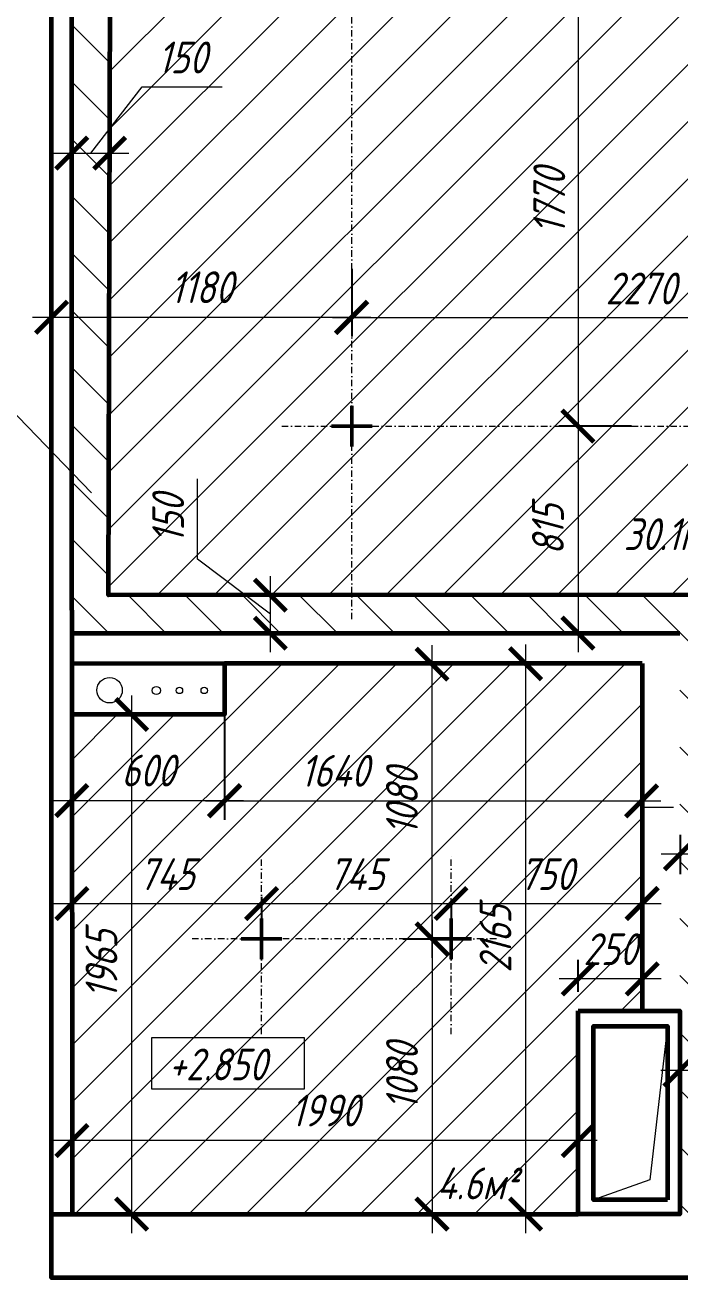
# Model space of a CAD drawing. Header units: millimetres. Extents: x 653176 to 972033, y 753746 to 925850.
# Drawn here: x 814272 to 816845, y 784269 to 789193 of the extents above; entities that cross this region are included whole.
import ezdxf

# ---------------------------------------------------------------- set-up
doc = ezdxf.new("R2010")
doc.units = ezdxf.units.MM
doc.header["$LTSCALE"] = 10
doc.linetypes.add('DASHDOTX2', pattern=[50.8, 25.4, -12.7, 0, -12.7])
doc.linetypes.add('HIDDEN', pattern=[0.375, 0.25, -0.125])
doc.layers.get('0').update_dxf_attribs({"color": 65, "lineweight": 25})
doc.layers.add('Mebel', color=7, linetype='Continuous')
for name, color, linetype, lineweight in [('wall', 95, 'Continuous', 60), ('МЕБ', 255, 'Continuous', 20), ('ОСИ', 75, 'DASHDOTX2', 0), ('проем', 252, 'Continuous', 13), ('размh150', 7, 'Continuous', 9), ('штрих', 22, 'Continuous', 0)]:
    doc.layers.add(name, color=color, linetype=linetype, lineweight=lineweight)
doc.styles.add('ГОСТ тип А', font='gost_a.shx', dxfattribs={"oblique": 15, "height": 125})
doc.dimstyles.new('ГОСТ тип А', dxfattribs={"dimtxt": 125, "dimasz": 125, "dimexe": 75, "dimexo": 75, "dimgap": 50, "dimtad": 1, "dimdec": 0, "dimrnd": 5, "dimtxsty": 'ГОСТ тип А', "dimblk": 'ARCHTICK', "dimcen": 50, "dimdle": 75, "dimadec": 0, "dimazin": 0, "dimtfac": 1, "dimtdec": 0, "dimtmove": 1, "dimatfit": 2, "dimfxl": 1, "dimlwd": 9, "dimarcsym": 0})

# ---------------------------------------------------------------- blocks, each defined once
blk = doc.blocks.new('трубы')
at = {"layer": 'проем'}
blk.add_circle((360852.3, 904012.3), 50, dxfattribs=at)
blk = doc.blocks.new('_ARCHTICK')
at = {"color": 0, "linetype": 'ByBlock', "ltscale": 50, "const_width": 0.15}
blk.add_lwpolyline([(-0.5, -0.5), (0.5, 0.5)], dxfattribs=at)
blk = doc.blocks.new('*D527')
at = {"layer": 'Defpoints', "color": 0, "lineweight": 90, "transparency": 16777216}
for p in [(816445.5, 785443.8), (816445.5, 785318.7), (816696.9, 785318.7)]:
    blk.add_point(p, dxfattribs=at)
at = {"layer": 'размh150', "color": 0, "lineweight": -2, "transparency": 16777216}
for p, q in [((816445.5, 785393.7), (816445.5, 785518.8)), ((816696.9, 785393.7), (816696.9, 785518.8))]:
    blk.add_line(p, q, dxfattribs=at)
at = {"layer": 'размh150', "color": 0, "lineweight": 9, "transparency": 16777216}
blk.add_line((816771.9, 785443.8), (816370.5, 785443.8), dxfattribs=at)
at = {"layer": 'размh150', "color": 0, "lineweight": 9, "transparency": 16777216, "xscale": 125, "yscale": 125, "zscale": 125, "rotation": 180}
blk.add_blockref('_ARCHTICK', (816445.5, 785443.8), dxfattribs=at)
at = {"layer": 'размh150', "color": 0, "lineweight": 9, "transparency": 16777216, "xscale": 125, "yscale": 125, "zscale": 125}
blk.add_blockref('_ARCHTICK', (816696.9, 785443.8), dxfattribs=at)
at = {"layer": 'размh150', "color": 0, "transparency": 16777216, "insert": (816571.2, 785560.7), "char_height": 125, "attachment_point": 5, "style": 'ГОСТ тип А'}
blk.add_mtext('250', dxfattribs=at)
blk = doc.blocks.new('*D528')
at = {"layer": 'Defpoints', "color": 0, "lineweight": 90, "transparency": 16777216}
for p in [(814456.4, 784808.4), (814456.4, 784669.5), (816445.5, 784670.3)]:
    blk.add_point(p, dxfattribs=at)
at = {"layer": 'размh150', "color": 0, "lineweight": -2, "transparency": 16777216}
for p, q in [((814456.4, 784744.5), (814456.4, 784883.4)), ((816445.5, 784745.3), (816445.5, 784883.4))]:
    blk.add_line(p, q, dxfattribs=at)
at = {"layer": 'размh150', "color": 0, "lineweight": 9, "transparency": 16777216}
blk.add_line((816520.5, 784808.4), (814381.4, 784808.4), dxfattribs=at)
at = {"layer": 'размh150', "color": 0, "lineweight": 9, "transparency": 16777216, "xscale": 125, "yscale": 125, "zscale": 125, "rotation": 180}
blk.add_blockref('_ARCHTICK', (814456.4, 784808.4), dxfattribs=at)
at = {"layer": 'размh150', "color": 0, "lineweight": 9, "transparency": 16777216, "xscale": 125, "yscale": 125, "zscale": 125}
blk.add_blockref('_ARCHTICK', (816445.5, 784808.4), dxfattribs=at)
at = {"layer": 'размh150', "color": 0, "transparency": 16777216, "insert": (815450.9, 784926.6), "char_height": 125, "attachment_point": 5, "style": 'ГОСТ тип А'}
blk.add_mtext('1990', dxfattribs=at)
blk = doc.blocks.new('*D529')
at = {"layer": 'Defpoints', "color": 0, "lineweight": 90, "transparency": 16777216}
for p in [(814455.5, 786483.1), (814456.5, 784519.7), (814690.8, 784519.7)]:
    blk.add_point(p, dxfattribs=at)
at = {"layer": 'размh150', "color": 0, "lineweight": 9, "transparency": 16777216}
blk.add_line((814690.8, 786558.1), (814690.8, 784444.7), dxfattribs=at)
at = {"layer": 'размh150', "color": 0, "lineweight": -2, "transparency": 16777216}
for p, q in [((814530.5, 786483.1), (814765.8, 786483.1)), ((814531.5, 784519.7), (814765.8, 784519.7))]:
    blk.add_line(p, q, dxfattribs=at)
at = {"layer": 'размh150', "color": 0, "lineweight": 9, "transparency": 16777216, "xscale": 125, "yscale": 125, "zscale": 125}
for p, rotation in [((814690.8, 786483.1), 90), ((814690.8, 784519.7), 270)]:
    blk.add_blockref('_ARCHTICK', p, dxfattribs=dict(at, rotation=rotation))
at = {"layer": 'размh150', "color": 0, "transparency": 16777216, "insert": (814572.1, 785501.4), "char_height": 125, "attachment_point": 5, "rotation": 90, "style": 'ГОСТ тип А'}
blk.add_mtext('1965', dxfattribs=at)
blk = doc.blocks.new('*D530')
at = {"layer": 'Defpoints', "color": 0, "lineweight": 90, "transparency": 16777216}
for p in [(814455.5, 786483.1), (815055.6, 786483.1), (815055.6, 786144.8)]:
    blk.add_point(p, dxfattribs=at)
at = {"layer": 'размh150', "color": 0, "lineweight": -2, "transparency": 16777216}
for p, q in [((814455.5, 786408.1), (814455.5, 786069.8)), ((815055.6, 786408.1), (815055.6, 786069.8))]:
    blk.add_line(p, q, dxfattribs=at)
at = {"layer": 'размh150', "color": 0, "lineweight": 9, "transparency": 16777216}
blk.add_line((814380.5, 786144.8), (815130.6, 786144.8), dxfattribs=at)
at = {"layer": 'размh150', "color": 0, "lineweight": 9, "transparency": 16777216, "xscale": 125, "yscale": 125, "zscale": 125, "rotation": 180}
blk.add_blockref('_ARCHTICK', (814455.5, 786144.8), dxfattribs=at)
at = {"layer": 'размh150', "color": 0, "lineweight": 9, "transparency": 16777216, "xscale": 125, "yscale": 125, "zscale": 125}
blk.add_blockref('_ARCHTICK', (815055.6, 786144.8), dxfattribs=at)
at = {"layer": 'размh150', "color": 0, "transparency": 16777216, "insert": (814755.5, 786263), "char_height": 125, "attachment_point": 5, "style": 'ГОСТ тип А'}
blk.add_mtext('600', dxfattribs=at)
blk = doc.blocks.new('*D531')
at = {"layer": 'Defpoints', "color": 0, "lineweight": 90, "transparency": 16777216}
for p in [(815055.6, 786682.8), (816694.9, 786683.1), (816694.9, 786143.8)]:
    blk.add_point(p, dxfattribs=at)
at = {"layer": 'размh150', "color": 0, "lineweight": -2, "transparency": 16777216}
for p, q in [((815055.6, 786607.8), (815055.6, 786068.8)), ((816694.9, 786608.1), (816694.9, 786068.8))]:
    blk.add_line(p, q, dxfattribs=at)
at = {"layer": 'размh150', "color": 0, "lineweight": 9, "transparency": 16777216}
blk.add_line((814980.6, 786143.8), (816769.9, 786143.8), dxfattribs=at)
at = {"layer": 'размh150', "color": 0, "lineweight": 9, "transparency": 16777216, "xscale": 125, "yscale": 125, "zscale": 125, "rotation": 180}
blk.add_blockref('_ARCHTICK', (815055.6, 786143.8), dxfattribs=at)
at = {"layer": 'размh150', "color": 0, "lineweight": 9, "transparency": 16777216, "xscale": 125, "yscale": 125, "zscale": 125}
blk.add_blockref('_ARCHTICK', (816694.9, 786143.8), dxfattribs=at)
at = {"layer": 'размh150', "color": 0, "transparency": 16777216, "insert": (815488.2, 786262), "char_height": 125, "attachment_point": 5, "style": 'ГОСТ тип А'}
blk.add_mtext('1640', dxfattribs=at)
blk = doc.blocks.new('*D551')
at = {"layer": 'Defpoints', "color": 0, "lineweight": 90, "transparency": 16777216}
for p in [(816845.5, 785239.7), (819715.5, 785225.5), (819715.5, 785085)]:
    blk.add_point(p, dxfattribs=at)
at = {"layer": 'размh150', "color": 0, "lineweight": -2, "transparency": 16777216}
for p, q in [((816845.5, 785164.7), (816845.5, 785010)), ((819715.5, 785150.5), (819715.5, 785010))]:
    blk.add_line(p, q, dxfattribs=at)
at = {"layer": 'размh150', "color": 0, "lineweight": 9, "transparency": 16777216}
blk.add_line((816770.5, 785085), (819790.5, 785085), dxfattribs=at)
at = {"layer": 'размh150', "color": 0, "lineweight": 9, "transparency": 16777216, "xscale": 125, "yscale": 125, "zscale": 125, "rotation": 180}
blk.add_blockref('_ARCHTICK', (816845.5, 785085), dxfattribs=at)
at = {"layer": 'размh150', "color": 0, "lineweight": 9, "transparency": 16777216, "xscale": 125, "yscale": 125, "zscale": 125}
blk.add_blockref('_ARCHTICK', (819715.5, 785085), dxfattribs=at)
at = {"layer": 'размh150', "color": 0, "transparency": 16777216, "insert": (818280.5, 785203.1), "char_height": 125, "attachment_point": 5, "style": 'ГОСТ тип А'}
blk.add_mtext('2870', dxfattribs=at)
blk = doc.blocks.new('*D552')
at = {"layer": 'Defpoints', "color": 0, "lineweight": 90, "transparency": 16777216}
for p in [(815236, 786952.5), (815653.7, 786952.5), (815650.6, 786803.1)]:
    blk.add_point(p, dxfattribs=at)
at = {"layer": 'размh150', "color": 0, "lineweight": 9, "transparency": 16777216}
for p, q in [((814949.8, 787094.3), (814949.8, 787409.3)), ((815236, 786877.8), (814949.8, 787094.3)), ((815236, 786728.1), (815236, 787027.5))]:
    blk.add_line(p, q, dxfattribs=at)
at = {"layer": 'размh150', "color": 0, "lineweight": -2, "transparency": 16777216}
for p, q in [((815578.7, 786952.5), (815161, 786952.5)), ((815575.6, 786803.1), (815161, 786803.1))]:
    blk.add_line(p, q, dxfattribs=at)
at = {"layer": 'размh150', "color": 0, "lineweight": 9, "transparency": 16777216, "xscale": 125, "yscale": 125, "zscale": 125}
for p, rotation in [((815236, 786952.5), 90), ((815236, 786803.1), 270)]:
    blk.add_blockref('_ARCHTICK', p, dxfattribs=dict(at, rotation=rotation))
at = {"layer": 'размh150', "color": 0, "transparency": 16777216, "insert": (814834.4, 787251.8), "char_height": 125, "attachment_point": 5, "rotation": 90, "style": 'ГОСТ тип А'}
blk.add_mtext('150', dxfattribs=at)
blk = doc.blocks.new('*D556')
at = {"layer": 'Defpoints', "color": 0, "lineweight": 90, "transparency": 16777216}
for p in [(814455.5, 788689.4), (814604.6, 788689.4), (814604.6, 788689.4)]:
    blk.add_point(p, dxfattribs=at)
at = {"layer": 'размh150', "color": 0, "lineweight": 9, "transparency": 16777216}
for p, q in [((814530, 788689.4), (814732, 788950.3)), ((814732, 788950.3), (815047, 788950.3)), ((814380.5, 788689.4), (814679.6, 788689.4))]:
    blk.add_line(p, q, dxfattribs=at)
at = {"layer": 'размh150', "color": 0, "lineweight": 9, "transparency": 16777216, "xscale": 125, "yscale": 125, "zscale": 125, "rotation": 180}
blk.add_blockref('_ARCHTICK', (814455.5, 788689.4), dxfattribs=at)
at = {"layer": 'размh150', "color": 0, "lineweight": 9, "transparency": 16777216, "xscale": 125, "yscale": 125, "zscale": 125}
blk.add_blockref('_ARCHTICK', (814604.6, 788689.4), dxfattribs=at)
at = {"layer": 'размh150', "color": 0, "transparency": 16777216, "insert": (814889.5, 789065.7), "char_height": 125, "attachment_point": 5, "style": 'ГОСТ тип А'}
blk.add_mtext('150', dxfattribs=at)
blk = doc.blocks.new('*D558')
at = {"layer": 'Defpoints', "color": 0, "lineweight": 90, "transparency": 16777216}
for p in [(815552.2, 786683.1), (815634, 784519.7), (816238.7, 784519.7)]:
    blk.add_point(p, dxfattribs=at)
at = {"layer": 'размh150', "color": 0, "lineweight": 9, "transparency": 16777216}
blk.add_line((816238.7, 786758.1), (816238.7, 784444.7), dxfattribs=at)
at = {"layer": 'размh150', "color": 0, "lineweight": -2, "transparency": 16777216}
for p, q in [((815627.2, 786683.1), (816313.7, 786683.1)), ((815709, 784519.7), (816313.7, 784519.7))]:
    blk.add_line(p, q, dxfattribs=at)
at = {"layer": 'размh150', "color": 0, "lineweight": 9, "transparency": 16777216, "xscale": 125, "yscale": 125, "zscale": 125}
for p, rotation in [((816238.7, 786683.1), 90), ((816238.7, 784519.7), 270)]:
    blk.add_blockref('_ARCHTICK', p, dxfattribs=dict(at, rotation=rotation))
at = {"layer": 'размh150', "color": 0, "transparency": 16777216, "insert": (816120.5, 785601.4), "char_height": 125, "attachment_point": 5, "rotation": 90, "style": 'ГОСТ тип А'}
blk.add_mtext('2165', dxfattribs=at)
blk = doc.blocks.new('*D559')
at = {"layer": 'Defpoints', "color": 0, "lineweight": 90, "transparency": 16777216}
for p in [(814376.5, 788126.2), (815555.5, 788126.2), (815555.5, 788044.4)]:
    blk.add_point(p, dxfattribs=at)
at = {"layer": 'размh150', "color": 0, "lineweight": -2, "transparency": 16777216}
for p, q in [((814376.5, 788051.2), (814376.5, 787969.4)), ((815555.5, 788051.2), (815555.5, 787969.4))]:
    blk.add_line(p, q, dxfattribs=at)
at = {"layer": 'размh150', "color": 0, "lineweight": 9, "transparency": 16777216}
blk.add_line((814301.5, 788044.4), (815630.5, 788044.4), dxfattribs=at)
at = {"layer": 'размh150', "color": 0, "lineweight": 9, "transparency": 16777216, "xscale": 125, "yscale": 125, "zscale": 125, "rotation": 180}
blk.add_blockref('_ARCHTICK', (814376.5, 788044.4), dxfattribs=at)
at = {"layer": 'размh150', "color": 0, "lineweight": 9, "transparency": 16777216, "xscale": 125, "yscale": 125, "zscale": 125}
blk.add_blockref('_ARCHTICK', (815555.5, 788044.4), dxfattribs=at)
at = {"layer": 'размh150', "color": 0, "transparency": 16777216, "insert": (814966, 788162.4), "char_height": 125, "attachment_point": 5, "style": 'ГОСТ тип А'}
blk.add_mtext('1180', dxfattribs=at)
blk = doc.blocks.new('*D560')
at = {"layer": 'Defpoints', "color": 0, "lineweight": 90, "transparency": 16777216}
for p in [(815555.5, 788309.7), (817827.7, 788309.7), (817827.7, 788043.4)]:
    blk.add_point(p, dxfattribs=at)
at = {"layer": 'размh150', "color": 0, "lineweight": -2, "transparency": 16777216}
for p, q in [((815555.5, 788234.7), (815555.5, 787968.4)), ((817827.7, 788234.7), (817827.7, 787968.4))]:
    blk.add_line(p, q, dxfattribs=at)
at = {"layer": 'размh150', "color": 0, "lineweight": 9, "transparency": 16777216}
blk.add_line((815480.5, 788043.4), (817902.7, 788043.4), dxfattribs=at)
at = {"layer": 'размh150', "color": 0, "lineweight": 9, "transparency": 16777216, "xscale": 125, "yscale": 125, "zscale": 125, "rotation": 180}
blk.add_blockref('_ARCHTICK', (815555.5, 788043.4), dxfattribs=at)
at = {"layer": 'размh150', "color": 0, "lineweight": 9, "transparency": 16777216, "xscale": 125, "yscale": 125, "zscale": 125}
blk.add_blockref('_ARCHTICK', (817827.7, 788043.4), dxfattribs=at)
at = {"layer": 'размh150', "color": 0, "transparency": 16777216, "insert": (816691.6, 788157.6), "char_height": 125, "attachment_point": 5, "style": 'ГОСТ тип А'}
blk.add_mtext('2270', dxfattribs=at)
blk = doc.blocks.new('*D563')
at = {"layer": 'Defpoints', "color": 0, "lineweight": 90, "transparency": 16777216}
for p in [(814455.9, 785842), (815201.5, 785842), (815201.5, 785740.3)]:
    blk.add_point(p, dxfattribs=at)
at = {"layer": 'размh150', "color": 0, "lineweight": 9, "transparency": 16777216}
blk.add_line((814380.9, 785740.3), (815276.5, 785740.3), dxfattribs=at)
at = {"layer": 'размh150', "color": 0, "lineweight": -2, "transparency": 16777216}
for p, q in [((814455.9, 785767), (814455.9, 785665.3)), ((815201.5, 785767), (815201.5, 785665.3))]:
    blk.add_line(p, q, dxfattribs=at)
at = {"layer": 'размh150', "color": 0, "lineweight": 9, "transparency": 16777216, "xscale": 125, "yscale": 125, "zscale": 125, "rotation": 180}
blk.add_blockref('_ARCHTICK', (814455.9, 785740.3), dxfattribs=at)
at = {"layer": 'размh150', "color": 0, "lineweight": 9, "transparency": 16777216, "xscale": 125, "yscale": 125, "zscale": 125}
blk.add_blockref('_ARCHTICK', (815201.5, 785740.3), dxfattribs=at)
at = {"layer": 'размh150', "color": 0, "transparency": 16777216, "insert": (814828.7, 785855.6), "char_height": 125, "attachment_point": 5, "style": 'ГОСТ тип А'}
blk.add_mtext('745', dxfattribs=at)
blk = doc.blocks.new('*D564')
at = {"layer": 'Defpoints', "color": 0, "lineweight": 90, "transparency": 16777216}
for p in [(815201.5, 785842), (815945.9, 785821), (815945.9, 785740.3)]:
    blk.add_point(p, dxfattribs=at)
at = {"layer": 'размh150', "color": 0, "lineweight": 9, "transparency": 16777216}
blk.add_line((815126.5, 785740.3), (816020.9, 785740.3), dxfattribs=at)
at = {"layer": 'размh150', "color": 0, "lineweight": -2, "transparency": 16777216}
for p, q in [((815201.5, 785767), (815201.5, 785665.3)), ((815945.9, 785746), (815945.9, 785665.3))]:
    blk.add_line(p, q, dxfattribs=at)
at = {"layer": 'размh150', "color": 0, "lineweight": 9, "transparency": 16777216, "xscale": 125, "yscale": 125, "zscale": 125, "rotation": 180}
blk.add_blockref('_ARCHTICK', (815201.5, 785740.3), dxfattribs=at)
at = {"layer": 'размh150', "color": 0, "lineweight": 9, "transparency": 16777216, "xscale": 125, "yscale": 125, "zscale": 125}
blk.add_blockref('_ARCHTICK', (815945.9, 785740.3), dxfattribs=at)
at = {"layer": 'размh150', "color": 0, "transparency": 16777216, "insert": (815573.7, 785855.6), "char_height": 125, "attachment_point": 5, "style": 'ГОСТ тип А'}
blk.add_mtext('745', dxfattribs=at)
blk = doc.blocks.new('*D565')
at = {"layer": 'Defpoints', "color": 0, "lineweight": 90, "transparency": 16777216}
for p in [(816696.9, 785830), (815945.9, 785821), (816696.9, 785740.3)]:
    blk.add_point(p, dxfattribs=at)
at = {"layer": 'размh150', "color": 0, "lineweight": 9, "transparency": 16777216}
blk.add_line((815870.9, 785740.3), (816771.9, 785740.3), dxfattribs=at)
at = {"layer": 'размh150', "color": 0, "lineweight": -2, "transparency": 16777216}
for p, q in [((815945.9, 785746), (815945.9, 785665.3)), ((816696.9, 785755), (816696.9, 785665.3))]:
    blk.add_line(p, q, dxfattribs=at)
at = {"layer": 'размh150', "color": 0, "lineweight": 9, "transparency": 16777216, "xscale": 125, "yscale": 125, "zscale": 125, "rotation": 180}
blk.add_blockref('_ARCHTICK', (815945.9, 785740.3), dxfattribs=at)
at = {"layer": 'размh150', "color": 0, "lineweight": 9, "transparency": 16777216, "xscale": 125, "yscale": 125, "zscale": 125}
blk.add_blockref('_ARCHTICK', (816696.9, 785740.3), dxfattribs=at)
at = {"layer": 'размh150', "color": 0, "transparency": 16777216, "insert": (816321.4, 785855.7), "char_height": 125, "attachment_point": 5, "style": 'ГОСТ тип А'}
blk.add_mtext('750', dxfattribs=at)
blk = doc.blocks.new('*D566')
at = {"layer": 'Defpoints', "color": 0, "lineweight": 90, "transparency": 16777216}
for p in [(815737.2, 785601.4), (815737.2, 784519.7), (815871.2, 784519.7)]:
    blk.add_point(p, dxfattribs=at)
at = {"layer": 'размh150', "color": 0, "lineweight": 9, "transparency": 16777216}
blk.add_line((815871.2, 785676.4), (815871.2, 784444.7), dxfattribs=at)
at = {"layer": 'размh150', "color": 0, "lineweight": -2, "transparency": 16777216}
for p, q in [((815812.2, 785601.4), (815946.2, 785601.4)), ((815812.2, 784519.7), (815946.2, 784519.7))]:
    blk.add_line(p, q, dxfattribs=at)
at = {"layer": 'размh150', "color": 0, "lineweight": 9, "transparency": 16777216, "xscale": 125, "yscale": 125, "zscale": 125}
for p, rotation in [((815871.2, 785601.4), 90), ((815871.2, 784519.7), 270)]:
    blk.add_blockref('_ARCHTICK', p, dxfattribs=dict(at, rotation=rotation))
at = {"layer": 'размh150', "color": 0, "transparency": 16777216, "insert": (815753.2, 785060.5), "char_height": 125, "attachment_point": 5, "rotation": 90, "style": 'ГОСТ тип А'}
blk.add_mtext('1080', dxfattribs=at)
blk = doc.blocks.new('*D567')
at = {"layer": 'Defpoints', "color": 0, "lineweight": 90, "transparency": 16777216}
for p in [(815681.4, 786681.3), (815871.2, 786681.3), (815681.4, 785601.4)]:
    blk.add_point(p, dxfattribs=at)
at = {"layer": 'размh150', "color": 0, "lineweight": 9, "transparency": 16777216}
blk.add_line((815871.2, 785526.4), (815871.2, 786756.3), dxfattribs=at)
at = {"layer": 'размh150', "color": 0, "lineweight": -2, "transparency": 16777216}
for p, q in [((815756.4, 786681.3), (815946.2, 786681.3)), ((815756.4, 785601.4), (815946.2, 785601.4))]:
    blk.add_line(p, q, dxfattribs=at)
at = {"layer": 'размh150', "color": 0, "lineweight": 9, "transparency": 16777216, "xscale": 125, "yscale": 125, "zscale": 125}
for p, rotation in [((815871.2, 786681.3), 90), ((815871.2, 785601.4), 270)]:
    blk.add_blockref('_ARCHTICK', p, dxfattribs=dict(at, rotation=rotation))
at = {"layer": 'размh150', "color": 0, "transparency": 16777216, "insert": (815753.2, 786141.3), "char_height": 125, "attachment_point": 5, "rotation": 90, "style": 'ГОСТ тип А'}
blk.add_mtext('1080', dxfattribs=at)
blk = doc.blocks.new('*D568')
at = {"layer": 'Defpoints', "color": 0, "lineweight": 90, "transparency": 16777216}
for p in [(817795.2, 785935.5), (816846.9, 785780.4), (817795.2, 785752.2)]:
    blk.add_point(p, dxfattribs=at)
at = {"layer": 'размh150', "color": 0, "lineweight": -2, "transparency": 16777216}
for p, q in [((816846.9, 785855.4), (816846.9, 786010.5)), ((817795.2, 785827.2), (817795.2, 786010.5))]:
    blk.add_line(p, q, dxfattribs=at)
at = {"layer": 'размh150', "color": 0, "lineweight": 9, "transparency": 16777216}
blk.add_line((816771.9, 785935.5), (817870.2, 785935.5), dxfattribs=at)
at = {"layer": 'размh150', "color": 0, "lineweight": 9, "transparency": 16777216, "xscale": 125, "yscale": 125, "zscale": 125, "rotation": 180}
blk.add_blockref('_ARCHTICK', (816846.9, 785935.5), dxfattribs=at)
at = {"layer": 'размh150', "color": 0, "lineweight": 9, "transparency": 16777216, "xscale": 125, "yscale": 125, "zscale": 125}
blk.add_blockref('_ARCHTICK', (817795.2, 785935.5), dxfattribs=at)
at = {"layer": 'размh150', "color": 0, "transparency": 16777216, "insert": (817321.1, 786053.9), "char_height": 125, "attachment_point": 5, "style": 'ГОСТ тип А'}
blk.add_mtext('950', dxfattribs=at)
blk = doc.blocks.new('*D570')
at = {"layer": 'Defpoints', "color": 0, "lineweight": 90, "transparency": 16777216}
for p in [(816655.9, 786952.9), (817677.2, 786952.9), (817755.2, 785444.2)]:
    blk.add_point(p, dxfattribs=at)
at = {"layer": 'размh150', "color": 0, "lineweight": 9, "transparency": 16777216}
blk.add_line((817677.2, 785369.2), (817677.2, 787027.9), dxfattribs=at)
at = {"layer": 'размh150', "color": 0, "lineweight": -2, "transparency": 16777216}
for p, q in [((816730.9, 786952.9), (817752.2, 786952.9)), ((817680.2, 785444.2), (817602.2, 785444.2))]:
    blk.add_line(p, q, dxfattribs=at)
at = {"layer": 'размh150', "color": 0, "lineweight": 9, "transparency": 16777216, "xscale": 125, "yscale": 125, "zscale": 125}
for p, rotation in [((817677.2, 786952.9), 90), ((817677.2, 785444.2), 270)]:
    blk.add_blockref('_ARCHTICK', p, dxfattribs=dict(at, rotation=rotation))
at = {"layer": 'размh150', "color": 0, "transparency": 16777216, "insert": (817561.8, 786198.6), "char_height": 125, "attachment_point": 5, "rotation": 90, "style": 'ГОСТ тип А'}
blk.add_mtext('1510', dxfattribs=at)
blk = doc.blocks.new('*D577')
at = {"layer": 'Defpoints', "color": 0, "lineweight": 90, "transparency": 16777216}
for p in [(816729.5, 789385.2), (816444.8, 787616.7), (816729.5, 787616.7)]:
    blk.add_point(p, dxfattribs=at)
at = {"layer": 'размh150', "color": 0, "lineweight": 9, "transparency": 16777216}
blk.add_line((816444.8, 789460.2), (816444.8, 787541.7), dxfattribs=at)
at = {"layer": 'размh150', "color": 0, "lineweight": -2, "transparency": 16777216}
for p, q in [((816654.5, 789385.2), (816369.8, 789385.2)), ((816654.5, 787616.7), (816369.8, 787616.7))]:
    blk.add_line(p, q, dxfattribs=at)
at = {"layer": 'размh150', "color": 0, "lineweight": 9, "transparency": 16777216, "xscale": 125, "yscale": 125, "zscale": 125}
for p, rotation in [((816444.8, 789385.2), 90), ((816444.8, 787616.7), 270)]:
    blk.add_blockref('_ARCHTICK', p, dxfattribs=dict(at, rotation=rotation))
at = {"layer": 'размh150', "color": 0, "transparency": 16777216, "insert": (816332, 788500.9), "char_height": 125, "attachment_point": 5, "rotation": 90, "style": 'ГОСТ тип А'}
blk.add_mtext('1770', dxfattribs=at)
blk = doc.blocks.new('*D578')
at = {"layer": 'Defpoints', "color": 0, "lineweight": 90, "transparency": 16777216}
for p in [(816729.5, 787616.7), (816444.8, 786803.1), (816729.5, 786803.1)]:
    blk.add_point(p, dxfattribs=at)
at = {"layer": 'размh150', "color": 0, "lineweight": 9, "transparency": 16777216}
blk.add_line((816444.8, 787691.7), (816444.8, 786728.1), dxfattribs=at)
at = {"layer": 'размh150', "color": 0, "lineweight": -2, "transparency": 16777216}
for p, q in [((816654.5, 787616.7), (816369.8, 787616.7)), ((816654.5, 786803.1), (816369.8, 786803.1))]:
    blk.add_line(p, q, dxfattribs=at)
at = {"layer": 'размh150', "color": 0, "lineweight": 9, "transparency": 16777216, "xscale": 125, "yscale": 125, "zscale": 125}
for p, rotation in [((816444.8, 787616.7), 90), ((816444.8, 786803.1), 270)]:
    blk.add_blockref('_ARCHTICK', p, dxfattribs=dict(at, rotation=rotation))
at = {"layer": 'размh150', "color": 0, "transparency": 16777216, "insert": (816326.7, 787209.9), "char_height": 125, "attachment_point": 5, "rotation": 90, "style": 'ГОСТ тип А'}
blk.add_mtext('815', dxfattribs=at)

msp = doc.modelspace()

# ---------------------------------------------------------------- hatches: boundary and pattern name
at = {"layer": 'штрих'}
h = msp.add_hatch(dxfattribs=at)
h.set_pattern_fill('ANSI31', color=252, scale=50)
h.paths.add_polyline_path([(814607.2, 789801.6), (814455.5, 789802), (814455.5, 790153.7), (814505.5, 790153.7), (814505.5, 790487.6), (814465.5, 790487.6), (814465.5, 791433.7), (817510.5, 791433.7), (817510.5, 790483.7), (817780.5, 790483.7), (817780.5, 790133.7), (818131.5, 790133.7), (818130.5, 790333.7), (820600.5, 790333.7), (820594.9, 786819), (819776.1, 786819), (819771.1, 786568.7), (816996.8, 786568.7), (816997.1, 786953.1), (814600.5, 786952.1)])
at = {"layer": 'штрих', "lineweight": 9}
h = msp.add_hatch(dxfattribs=at)
h.set_pattern_fill('ANSI31', color=252, scale=50, angle=90)
h.paths.add_polyline_path([(814455.5, 789802), (814607.2, 789801.6), (814600.5, 786952.1), (816997.1, 786950.1), (816986.5, 784669.7), (819715.5, 784669.7), (819715.5, 784518.7), (816845.5, 784519.7), (816845.5, 786803.1), (814455.5, 786803.1)])
at = {"layer": 'штрих'}
h = msp.add_hatch(dxfattribs=at)
h.set_pattern_fill('ANSI31', color=252, scale=50)
h.set_pattern_definition([(45, (134935.49, -53737.84), (-112.253202, 112.253202), [])])
h.paths.add_polyline_path([(816695.6, 786678.9), (815055.6, 786682.8), (815055.6, 786483.1), (814455.5, 786483.1), (814456.5, 784519.7), (816445.5, 784518.7), (816445.5, 785318.7), (816694, 785318.7)])

# ---------------------------------------------------------------- linework, layer by layer
at = {"lineweight": 50}
for points in [[(815555.5, 787696.7), (815555.5, 787536.7)], [(815555.5, 787656.7), (815555.5, 787576.7)], [(815475.5, 787616.7), (815635.5, 787616.7)], [(815515.5, 787616.7), (815595.5, 787616.7)], [(815201.5, 785681.4), (815201.5, 785521.4)], [(815201.5, 785641.4), (815201.5, 785561.4)], [(815946, 785681.4), (815946, 785521.4)], [(815946, 785641.4), (815946, 785561.4)], [(815121.5, 785601.4), (815281.5, 785601.4)], [(815161.5, 785601.4), (815241.5, 785601.4)], [(815866, 785601.4), (816026, 785601.4)], [(815906, 785601.4), (815986, 785601.4)]]:
    msp.add_lwpolyline(points, dxfattribs=at)
at = {"layer": 'Mebel', "linetype": 'ByBlock'}
for p in [(814455.5, 789193), (814455.6, 786833.1)]:
    msp.add_line(p, (814455.5, 787753), dxfattribs=at)
at = {"layer": 'wall'}
for p, q in [((814455.5, 786893.7), (814456.5, 784519.7)), ((814455.6, 786803.1), (816845.5, 786803.1)), ((816696.9, 786683.1), (816696.9, 785318.7)), ((814376.5, 784519.7), (816445.5, 784519.7))]:
    msp.add_line(p, q, dxfattribs=at)
for points in [[(817805.5, 784518.7), (817805.5, 784268.7), (814376.5, 784268.7), (814376.5, 791983.7)], [(814455.5, 786893.7), (814455.5, 790153.7), (814505.5, 790153.7), (814505.5, 790487.6), (814465.5, 790487.6), (814465.5, 791583.7), (815210.5, 791583.7)], [(816696.9, 786683.1), (815055.6, 786683.1), (815055.6, 786483.1), (814455.5, 786483.1)], [(815055.6, 786683.1), (814455.6, 786682.8)]]:
    msp.add_lwpolyline(points, dxfattribs=at)
for points in [[(814607.2, 789801.6), (814455.5, 789802), (814455.5, 790153.7), (814505.5, 790153.7), (814505.5, 790487.6), (814465.5, 790487.6), (814465.5, 791583.7), (817510.5, 791583.7), (817510.5, 790483.7), (817780.5, 790483.7), (817780.5, 790133.7), (818131.5, 790133.7), (818130.5, 790333.7), (820600.5, 790333.7), (820594.9, 786819), (819776.1, 786819), (819771.1, 786568.7), (816996.8, 786568.7), (816997.1, 786953.1), (814600.5, 786952.1)], [(816445.5, 785318.7), (816845.5, 785318.7), (816845.5, 784518.7), (816445.5, 784518.7)], [(816796.4, 784575.2), (816505.5, 784575.2), (816505.5, 785258.4), (816796.4, 785258.4)]]:
    msp.add_lwpolyline(points, close=True, dxfattribs=at)
at = {"layer": 'МЕБ'}
msp.add_lwpolyline([(816796.4, 785258.4), (816726.9, 784654.7), (816505.5, 784575.2)], dxfattribs=at)
at = {"layer": 'ОСИ', "color": 49, "linetype": 'HIDDEN', "ltscale": 50, "true_color": 0x474747}
msp.add_line((816694.8, 786118.6), (816845.1, 786118.7), dxfattribs=at)
at = {"layer": 'ОСИ', "ltscale": 0.1}
for points in [[(815555.5, 786857.3), (815555.5, 790829.3)], [(815281, 787616.7), (821114.3, 787616.7)], [(815201.5, 785226.5), (815201.5, 785933.3)], [(815946.2, 785226.5), (815945.9, 785933.6)], [(816124.1, 785601.4), (814921.2, 785601.4)]]:
    msp.add_lwpolyline(points, dxfattribs=at)
at = {"layer": 'проем'}
for centre, radius in [((814787.6, 786577.7), 16), ((814878.6, 786577.7), 12.5), ((814975.9, 786577.7), 12.5)]:
    msp.add_circle(centre, radius, dxfattribs=at)
at = {"layer": 'размh150'}
msp.add_lwpolyline([(814209.5, 787689.4), (814532.5, 787354)], dxfattribs=at)
msp.add_lwpolyline([(814769.5, 785012.2), (815369.5, 785012.2), (815369.5, 785212.2), (814769.5, 785212.2)], close=True, dxfattribs=at)
at = {"layer": 'штрих', "color": 7}
msp.add_lwpolyline([(816695.6, 786678.9), (815055.6, 786682.8), (815055.6, 786483.1), (814455.5, 786483.1), (814456.5, 784519.7), (816445.5, 784518.7), (816445.5, 785318.7), (816694, 785318.7)], close=True, dxfattribs=at)

# ---------------------------------------------------------------- block references
at = {"layer": 'МЕБ'}
msp.add_blockref('трубы', (453751.8, -117433.7), dxfattribs=at)

# ---------------------------------------------------------------- texts
at = {"layer": 'размh150', "style": 'ГОСТ тип А', "oblique": 15}
for s, p in [('30.1м²', (816624.3, 787129.3)), ('+2.850', (814835.7, 785045.3)), ('4.6м²', (815890.1, 784577.9))]:
    msp.add_text(s, height=125, dxfattribs=at).set_placement(p)

# ---------------------------------------------------------------- dimensions: what is measured, and where the dimension line sits
at = {"layer": 'размh150'}
for base, p1, p2, picture, middle in [((816444.779, 787616.6807), (816729.5046, 789385.1808), (816729.5046, 787616.6807), '*D577', (816331.9978, 788500.9307)), ((816444.8, 786803.1), (816729.5, 787616.7), (816729.5, 786803.1), '*D578', (816326.7, 787209.9)), ((817677.2, 786952.9), (817755.2, 785444.2), (816655.9, 786952.9), '*D570', (817561.8, 786198.6)), ((816238.7, 784519.7), (815552.2, 786683.1), (815634, 784519.7), '*D558', (816120.5, 785601.4)), ((815871.2, 786681.3), (815681.4, 785601.4), (815681.4, 786681.3), '*D567', (815753.2, 786141.3)), ((814690.8, 784519.7), (814455.5, 786483.1), (814456.5, 784519.7), '*D529', (814572.1, 785501.4)), ((815871.2, 784519.7), (815737.2, 785601.4), (815737.2, 784519.7), '*D566', (815753.2, 785060.5))]:
    dim = msp.add_linear_dim(base=base, p1=p1, p2=p2, angle=90, dimstyle='ГОСТ тип А', dxfattribs=at)
    dim.commit()
    dim.dimension.update_dxf_attribs({"geometry": picture, "text_midpoint": middle})
for base, p1, p2, picture, middle in [((814604.6, 788689.4), (814455.5, 788689.4), (814604.6, 788689.4), '*D556', (814782, 788950.3)), ((817827.7, 788043.4), (815555.5, 788309.7), (817827.7, 788309.7), '*D560', (816691.6, 788043.4)), ((816694.9, 786143.8), (815055.6, 786682.8), (816694.9, 786683.1), '*D531', (815488.2, 786143.8)), ((816445.5, 785443.8), (816696.9, 785318.7), (816445.5, 785318.7), '*D527', (816571.2, 785443.8))]:
    dim = msp.add_linear_dim(base=base, p1=p1, p2=p2, dimstyle='ГОСТ тип А', dxfattribs=at)
    dim.commit()
    dim.dimension.update_dxf_attribs({"geometry": picture, "text_midpoint": middle, "dimtype": 160})
for base, p1, p2, picture, middle in [((815555.5, 788044.4), (814376.5, 788126.2), (815555.5, 788126.2), '*D559', (814966, 788162.4)), ((815055.6, 786144.8), (814455.5, 786483.1), (815055.6, 786483.1), '*D530', (814755.5, 786263)), ((817795.2, 785935.5), (816846.9, 785780.4), (817795.2, 785752.2), '*D568', (817321.1, 786053.9)), ((815201.5, 785740.3), (814455.9, 785842), (815201.5, 785842), '*D563', (814828.7, 785855.6)), ((819715.5, 785085), (816845.5, 785239.7), (819715.5, 785225.5), '*D551', (818280.5, 785203.1)), ((814456.4, 784808.4), (816445.5, 784670.3), (814456.4, 784669.5), '*D528', (815450.9, 784926.6))]:
    dim = msp.add_linear_dim(base=base, p1=p1, p2=p2, dimstyle='ГОСТ тип А', dxfattribs=at)
    dim.commit()
    dim.dimension.update_dxf_attribs({"geometry": picture, "text_midpoint": middle})
dim = msp.add_linear_dim(base=(815236, 786952.5), p1=(815650.6, 786803.1), p2=(815653.7, 786952.5), angle=90, dimstyle='ГОСТ тип А', dxfattribs=at)
dim.commit()
dim.dimension.update_dxf_attribs({"geometry": '*D552', "text_midpoint": (814949.8, 787144.3), "dimtype": 160})
for base, p1, p2, picture, middle in [((815945.9, 785740.3), (815201.5, 785842), (815945.9, 785821), '*D564', (815573.7, 785855.6)), ((816696.9, 785740.3), (815945.9, 785821), (816696.9, 785830), '*D565', (816321.4, 785855.7))]:
    dim = msp.add_linear_dim(base=base, p1=p1, p2=p2, dimstyle='ГОСТ тип А', override={"dimtmove": 1}, dxfattribs=at)
    dim.commit()
    dim.dimension.update_dxf_attribs({"geometry": picture, "text_midpoint": middle})

doc.saveas('drawing.dxf')
